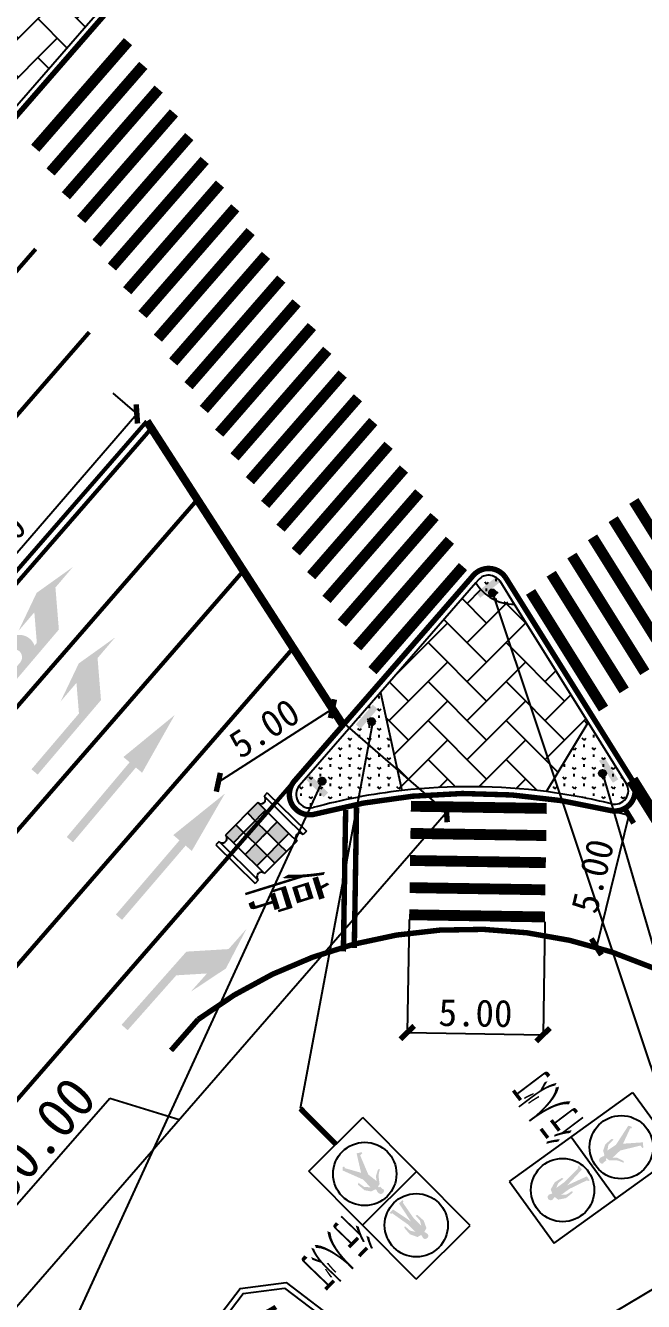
# Model space of a CAD drawing. Extents: x 529560 to 530007, y 3020699 to 3021211.
# Drawn here: x 529732.65 to 529755.4, y 3020873.53 to 3020920.55 of the extents above; entities that cross this region are included whole.
import ezdxf

# ---------------------------------------------------------------- set-up
doc = ezdxf.new("R2010")
doc.units = 0
doc.header["$LTSCALE"] = 0.5
doc.header["$PDMODE"] = 32
doc.linetypes.add('JTSS01', pattern=[6, 2, -4])
doc.linetypes.add('JTSS02', pattern=[2, 1, -1])
doc.layers.get('0').update_dxf_attribs({"linetype": 'CONTINUOUS'})
doc.layers.get('Defpoints').update_dxf_attribs({"linetype": 'CONTINUOUS'})
for name, color, linetype in [('@-交通信号', 7, 'CONTINUOUS'), ('@-交通标志', 7, 'CONTINUOUS'), ('@-设计标注', 7, 'CONTINUOUS'), ('@-隔离岛', 3, 'CONTINUOUS'), ('交通标志', 7, 'CONTINUOUS')]:
    doc.layers.add(name, color=color, linetype=linetype)
doc.layers.add('@-道路标线', color=7, linetype='CONTINUOUS', lineweight=0)
doc.styles.add('--黑体', font='simhei.ttf')
doc.styles.add('HT', font='rd.shx', dxfattribs={"bigfont": 'ht.shx'})
doc.styles.add('STYLE1', font='simhei.ttf', dxfattribs={"width": 0.8})
doc.styles.add('黑体', font='simhei.ttf')
doc.dimstyles.new('标志标注', dxfattribs={"dimtxt": 1, "dimasz": 0.5, "dimexe": 0, "dimexo": 0, "dimgap": 0.25, "dimtad": 1, "dimzin": 0, "dimdsep": 46, "dimtxsty": '--黑体', "dimblk": 'ARCHTICK', "dimcen": 0.09, "dimadec": 0, "dimazin": 0, "dimtfac": 1, "dimtix": 1, "dimtmove": 2, "dimatfit": 0, "dimfxl": 1, "dimtolj": 1, "dimtzin": 0, "dimarcsym": 0})
pattern_1 = [(90, (-9e-05, 2e-05), (-0.35920999999, 0.35921000001), [0.09525, -0.62317]), (44.999999998, (-9e-05, 2e-05), (-0.35921024483, 0.35921024485), [0.09525, -0.41275]), (134.999999998, (-9e-05, 2e-05), (-0.35921024485, -0.35921024483), [0.09525, -0.41275])]

# ---------------------------------------------------------------- blocks, each defined once
blk = doc.blocks.new('_ArchTick')
at = {"color": 0, "linetype": 'ByBlock', "const_width": 0.4}
blk.add_lwpolyline([(-0.5, -0.5), (0.5, 0.5)], dxfattribs=at)
blk = doc.blocks.new('*D24')
at = {"layer": '@-设计标注', "color": 0, "linetype": 'Continuous', "lineweight": -2, "transparency": 16777216}
for p, q in [((529746.767, 3020887.608), (529746.701, 3020883.443)), ((529751.767, 3020887.528), (529751.7, 3020883.363)), ((529746.701, 3020883.443), (529751.7, 3020883.363))]:
    blk.add_line(p, q, dxfattribs=at)
at = {"layer": 'Defpoints', "color": 0, "linetype": 'Continuous', "transparency": 16777216}
for p in [(529746.767, 3020887.608, 1475.285), (529751.767, 3020887.528, 1475.285), (529751.7, 3020883.363)]:
    blk.add_point(p, dxfattribs=at)
at = {"layer": '@-设计标注', "color": 0, "linetype": 'Continuous', "lineweight": -2, "transparency": 16777216, "xscale": 0.5, "yscale": 0.5, "zscale": 0.5}
for p, rotation in [((529746.701, 3020883.443), 179.0830440871337), ((529751.7, 3020883.363), 359.0830440871337)]:
    blk.add_blockref('_ArchTick', p, dxfattribs=dict(at, rotation=rotation))
at = {"layer": '@-设计标注', "color": 0, "linetype": 'Continuous', "transparency": 16777216, "insert": (529749.213, 3020884.158), "char_height": 1, "attachment_point": 5, "rotation": 359.083, "style": '--黑体'}
blk.add_mtext('\\A1;5.00', dxfattribs=at)
blk = doc.blocks.new('*D55')
at = {"layer": '@-设计标注', "color": 0, "linetype": 'Continuous', "lineweight": -2, "transparency": 16777216}
for p, q in [((529735.854, 3020907.007), (529736.744, 3020906.237)), ((529726.938, 3020894.886), (529736.744, 3020906.237)), ((529726.048, 3020895.656), (529726.938, 3020894.886))]:
    blk.add_line(p, q, dxfattribs=at)
at = {"layer": 'Defpoints', "color": 0, "linetype": 'Continuous', "transparency": 16777216}
for p in [(529735.854, 3020907.007, 1475.285), (529736.744, 3020906.237), (529726.048, 3020895.656, 1475.285)]:
    blk.add_point(p, dxfattribs=at)
at = {"layer": '@-设计标注', "color": 0, "linetype": 'Continuous', "lineweight": -2, "transparency": 16777216, "xscale": 0.5, "yscale": 0.5, "zscale": 0.5}
for p, rotation in [((529736.744, 3020906.237), 49.17648285618539), ((529726.938, 3020894.886), 229.1764828561854)]:
    blk.add_blockref('_ArchTick', p, dxfattribs=dict(at, rotation=rotation))
at = {"layer": '@-设计标注', "color": 0, "linetype": 'Continuous', "transparency": 16777216, "insert": (529731.27, 3020901.056), "char_height": 1, "attachment_point": 5, "rotation": 49.1765, "style": '--黑体'}
blk.add_mtext('\\A1;15.00', dxfattribs=at)
blk = doc.blocks.new('*D68')
at = {"layer": '@-设计标注', "color": 0, "linetype": 'Continuous', "lineweight": -2, "transparency": 16777216}
for p, q in [((529744.204, 3020894.973), (529748.147, 3020891.545)), ((529748.147, 3020891.545), (529728.464, 3020868.905)), ((529735.745, 3020881.017), (529732, 3020876.71)), ((529738.306, 3020880.225), (529735.745, 3020881.017)), ((529724.521, 3020872.333), (529728.464, 3020868.905))]:
    blk.add_line(p, q, dxfattribs=at)
at = {"layer": 'Defpoints', "color": 0, "linetype": 'Continuous', "transparency": 16777216}
for p in [(529744.204, 3020894.973), (529724.521, 3020872.333), (529728.464, 3020868.905)]:
    blk.add_point(p, dxfattribs=at)
at = {"layer": '@-设计标注', "color": 0, "linetype": 'Continuous', "lineweight": -2, "transparency": 16777216, "xscale": 0.5, "yscale": 0.5, "zscale": 0.5}
for p, rotation in [((529748.147, 3020891.545), 48.99575340867348), ((529728.464, 3020868.905), 228.9957534086735)]:
    blk.add_blockref('_ArchTick', p, dxfattribs=dict(at, rotation=rotation))
at = {"layer": '@-设计标注', "color": 0, "linetype": 'Continuous', "transparency": 16777216, "insert": (529733.111, 3020879.525), "char_height": 1.5, "attachment_point": 5, "rotation": 48.9958, "style": '--黑体'}
blk.add_mtext('\\A1;30.00', dxfattribs=at)
blk = doc.blocks.new('*D118')
at = {"layer": '@-设计标注', "color": 0, "linetype": 'Continuous', "lineweight": -2, "transparency": 16777216}
for p, q in [((529754.853, 3020891.458), (529753.662, 3020886.602)), ((529754.162, 3020891.628), (529754.853, 3020891.458)), ((529752.97, 3020886.772), (529753.662, 3020886.602))]:
    blk.add_line(p, q, dxfattribs=at)
at = {"layer": 'Defpoints', "color": 0, "linetype": 'Continuous', "transparency": 16777216}
for p in [(529754.162, 3020891.628), (529752.97, 3020886.772), (529753.662, 3020886.602)]:
    blk.add_point(p, dxfattribs=at)
at = {"layer": '@-设计标注', "color": 0, "linetype": 'Continuous', "lineweight": -2, "transparency": 16777216, "xscale": 0.5, "yscale": 0.5, "zscale": 0.5}
for p, rotation in [((529754.853, 3020891.458), 76.21205529741536), ((529753.662, 3020886.602), 256.2120552974154)]:
    blk.add_blockref('_ArchTick', p, dxfattribs=dict(at, rotation=rotation))
at = {"layer": '@-设计标注', "color": 0, "linetype": 'Continuous', "transparency": 16777216, "insert": (529753.524, 3020889.21), "char_height": 1, "attachment_point": 5, "rotation": 76.2121, "style": '--黑体'}
blk.add_mtext('\\A1;5.00', dxfattribs=at)
blk = doc.blocks.new('*D127')
at = {"layer": '@-设计标注', "color": 0, "linetype": 'Continuous', "lineweight": -2, "transparency": 16777216}
for p, q in [((529739.744, 3020892.664), (529743.945, 3020895.374)), ((529743.945, 3020895.374), (529743.945, 3020895.374)), ((529739.744, 3020892.664), (529739.744, 3020892.664))]:
    blk.add_line(p, q, dxfattribs=at)
at = {"layer": 'Defpoints', "color": 0, "linetype": 'Continuous', "transparency": 16777216}
for p in [(529743.945, 3020895.374), (529743.945, 3020895.374), (529739.744, 3020892.664)]:
    blk.add_point(p, dxfattribs=at)
at = {"layer": '@-设计标注', "color": 0, "linetype": 'Continuous', "lineweight": -2, "transparency": 16777216, "xscale": 0.5, "yscale": 0.5, "zscale": 0.5}
for p, rotation in [((529743.945, 3020895.374), 32.82701476741076), ((529739.744, 3020892.664), 212.8270147674108)]:
    blk.add_blockref('_ArchTick', p, dxfattribs=dict(at, rotation=rotation))
at = {"layer": '@-设计标注', "color": 0, "linetype": 'Continuous', "transparency": 16777216, "insert": (529741.435, 3020894.654), "char_height": 1, "attachment_point": 5, "rotation": 32.827, "style": '--黑体'}
blk.add_mtext('\\A1;5.00', dxfattribs=at)
blk = doc.blocks.new('A$C3C3D2F93')
at = {"layer": '@-交通信号', "linetype": 'ByBlock', "lineweight": -3}
for points in [[(0.637, 0.384, 1), (0.372, 0.384, 1)], [(0.956, 0), (0.961, 0.236), (0.005, 0.257), (0, 0.022)]]:
    blk.add_hatch(color=14, dxfattribs=at).paths.add_polyline_path(points)
at = {"layer": '@-交通信号', "color": 14}
blk.add_circle((0.504, 0.384), 0.132, dxfattribs=at)
blk = doc.blocks.new('A$C20262908')
at = {"layer": '@-交通信号'}
h = blk.add_hatch(color=256, dxfattribs=at)
h.paths.add_polyline_path([(1.601, 6.21), (1.706, 6.036), (1.722, 5.788), (1.783, 5.821), (1.804, 6.13), (1.677, 6.402), (1.523, 6.443), (1.539, 6.504), (1.559, 6.569), (1.543, 6.63), (1.502, 6.668), (1.445, 6.684), (1.388, 6.668), (1.347, 6.63), (1.331, 6.569), (1.351, 6.504), (1.367, 6.443), (1.213, 6.402), (1.087, 6.13), (1.107, 5.821), (1.168, 5.788), (1.184, 6.036), (1.29, 6.21), (1.29, 5.821), (1.168, 5.121), (1.123, 5.111), (1.111, 5.044), (1.29, 5.044), (1.445, 5.821), (1.601, 5.044), (1.779, 5.044), (1.767, 5.111), (1.722, 5.121), (1.601, 5.821)])
h.paths.add_polyline_path([(1.341, 3.49), (1.054, 2.775), (0.944, 2.773), (0.925, 2.741), (1.096, 2.633), (1.484, 3.257), (1.792, 2.709), (1.763, 2.677), (1.767, 2.651), (1.81, 2.633), (1.908, 2.713), (1.604, 3.493), (1.618, 3.874), (1.771, 3.714), (1.81, 3.45), (1.876, 3.49), (1.847, 3.801), (1.705, 4.004), (1.535, 4.062), (1.528, 4.106, 0.207228), (1.537, 4.304, 0.071106), (1.522, 4.326, 0.097589), (1.506, 4.338, 0.022233), (1.487, 4.346, 0.040799), (1.476, 4.348, 0.045979), (1.448, 4.351, 0.036358), (1.412, 4.348, 0.028309), (1.393, 4.345, 0.024691), (1.371, 4.338, 0.079385), (1.346, 4.324, 0.12435), (1.335, 4.309, 0.081145), (1.33, 4.289, 0.069556), (1.332, 4.266, 0.00473), (1.334, 4.256, 0.009011), (1.335, 4.251, 0.057142), (1.341, 4.235, -0.068241), (1.346, 4.222, -0.124353), (1.345, 4.202, 0.089456), (1.342, 4.175, 0.014819), (1.344, 4.155, -0.022419), (1.346, 4.134, 0.042847), (1.346, 4.124, 0.182875), (1.348, 4.118, 0.101619), (1.357, 4.113, 0.029922), (1.401, 4.103), (1.401, 4.058), (1.292, 4.033), (1.222, 3.94), (1.111, 3.794), (1.071, 3.758), (0.896, 3.648), (0.949, 3.608), (1.139, 3.707), (1.186, 3.732), (1.292, 3.875)])
for p, q in [((0, 7.463), (0, 1.854)), ((2.805, 7.463), (0, 7.463)), ((2.805, 7.463), (2.805, 1.854)), ((2.805, 4.659), (0, 4.659)), ((2.805, 1.854), (0, 1.854))]:
    blk.add_line(p, q, dxfattribs=at)
at = {"layer": '@-交通信号', "const_width": 0.2, "flags": 128}
blk.add_lwpolyline([(1.402, 1.854), (1.402, 0)], dxfattribs=at)
at = {"layer": '@-交通信号', "color": 1}
blk.add_circle((1.402, 6.061), 1.166, dxfattribs=at)
at = {"layer": '@-交通信号', "color": 3}
blk.add_circle((1.418, 3.384), 1.166, dxfattribs=at)
blk = doc.blocks.new('人行灯')
at = {"layer": '@-交通信号', "rotation": 335.5426217795846}
blk.add_blockref('A$C20262908', (502933.847, 73806.932), dxfattribs=at)
at = {"layer": '@-交通信号', "style": 'HT', "width": 0.6}
blk.add_text('行人灯', height=1.5, rotation=336.8117, dxfattribs=at).set_placement((502938.13, 73809.252))
blk = doc.blocks.new('A$C348E0356')
at = {"layer": '交通标志', "lineweight": 15}
h = blk.add_hatch(color=1, dxfattribs=at)
h.paths.add_polyline_path([(3.003, 1.582), (2.699, 2.053), (2.346, 1.825), (2.65, 1.354)])
h.paths.add_polyline_path([(1.7, 2.828), (2.004, 2.356), (2.357, 2.584), (2.053, 3.056)])
h.paths.add_polyline_path([(2.004, 2.356), (1.473, 2.014), (1.815, 1.484), (2.346, 1.825), (2.213, 2.032)])
h.paths.add_polyline_path([(2.119, 1.012), (1.815, 1.484), (1.285, 1.142), (1.588, 0.67)])
h.paths.add_polyline_path([(1.169, 2.486), (0.639, 2.144), (0.943, 1.672), (1.473, 2.014)])
h.paths.add_polyline_path([(0.943, 1.672), (0.589, 1.444), (0.931, 0.914), (1.285, 1.142), (1.152, 1.348)])
at = {"layer": '交通标志', "lineweight": 25}
for p, q in [((1.769, 3.498), (0, 2.358)), ((1.864, 3.35), (1.769, 3.498)), ((1.864, 3.35), (0.095, 2.211)), ((2.053, 3.056), (1.7, 2.828)), ((2.357, 2.584), (2.053, 3.056)), ((1.169, 2.486), (0.639, 2.144)), ((1.7, 2.828), (1.169, 2.486)), ((1.473, 2.014), (1.169, 2.486)), ((2.004, 2.356), (1.7, 2.828)), ((2.357, 2.584), (2.004, 2.356)), ((2.699, 2.053), (2.357, 2.584)), ((0.095, 2.211), (0, 2.358)), ((0.639, 2.144), (0.285, 1.916)), ((0.943, 1.672), (0.639, 2.144)), ((1.473, 2.014), (0.943, 1.672)), ((2.004, 2.356), (1.473, 2.014)), ((1.815, 1.484), (1.473, 2.014)), ((2.346, 1.825), (2.004, 2.356)), ((2.65, 1.354), (2.213, 2.032)), ((2.699, 2.053), (2.346, 1.825)), ((3.003, 1.582), (2.566, 2.26)), ((0.589, 1.444), (0.285, 1.916)), ((0.943, 1.672), (0.589, 1.444)), ((1.285, 1.142), (0.943, 1.672)), ((1.815, 1.484), (1.285, 1.142)), ((2.119, 1.012), (1.682, 1.69)), ((2.346, 1.825), (1.815, 1.484)), ((3.003, 1.582), (2.65, 1.354)), ((0.931, 0.914), (0.589, 1.444)), ((1.235, 0.442), (0.798, 1.12)), ((1.285, 1.142), (0.931, 0.914)), ((1.588, 0.67), (1.152, 1.348)), ((3.193, 1.287), (1.425, 0.147)), ((3.288, 1.14), (1.52, 0)), ((2.119, 1.012), (1.588, 0.67)), ((2.65, 1.354), (2.119, 1.012)), ((3.288, 1.14), (3.193, 1.287)), ((1.588, 0.67), (1.235, 0.442)), ((1.52, 0), (1.425, 0.147))]:
    blk.add_line(p, q, dxfattribs=at)
for centre, major_axis, start_param, end_param in [((1.959, 3.203), (0.013, 0.175), 0.648166, 3.789759), ((0.19, 2.063), (-0.175, 0.013), 2.218962, 5.360555), ((3.098, 1.434), (-0.175, 0.013), -0.92263, 2.218962), ((1.33, 0.295), (0.013, 0.175), 3.789759, 6.931351)]:
    blk.add_ellipse(centre, major_axis=major_axis, ratio=1, start_param=start_param, end_param=end_param, dxfattribs=at)
blk = doc.blocks.new('A$C174B43BA')
at = {"layer": '交通标志', "linetype": 'ByBlock', "lineweight": -3}
for points in [[(0.637, 0.384, 1), (0.372, 0.384, 1)], [(0.956, 0), (0.961, 0.236), (0.005, 0.257), (0, 0.022)]]:
    blk.add_hatch(color=14, dxfattribs=at).paths.add_polyline_path(points)
at = {"layer": '交通标志', "color": 14}
blk.add_circle((0.504, 0.384), 0.132, dxfattribs=at)
blk = doc.blocks.new('A$C4F5065A2')
at = {"layer": '@-交通标志', "color": 1}
for points in [[(57.9, 197.6), (139.7, 197.6), (197.6, 139.7), (197.6, 57.9), (139.7, 0), (57.9, 0), (0, 57.9), (0, 139.7)], [(61.8, 188.1), (135.8, 188.1), (188.1, 135.8), (188.1, 61.8), (135.8, 9.5), (61.8, 9.5), (9.5, 61.8), (9.5, 135.8)]]:
    blk.add_lwpolyline(points, close=True, dxfattribs=at)
at = {"layer": '@-交通标志', "color": 7, "style": '黑体'}
blk.add_text('停', height=87.2, dxfattribs=at).set_placement((34.4, 53.7))
blk = doc.blocks.new('A$C13FF20AF')
at = {"layer": '交通标志', "color": 5}
for p, q in [((0, 7.8), (7.8, 15.59)), ((7.8, 15.59), (15.59, 7.79)), ((7.79, 0), (0, 7.8)), ((15.59, 7.79), (7.79, 0))]:
    blk.add_line(p, q, dxfattribs=at)
at = {"layer": '交通标志', "color": 7}
for p, q in [((0.98, 8.39), (7.22, 14.62)), ((1.17, 8.19), (7.41, 14.42)), ((8.19, 14.42), (14.42, 8.18)), ((8.39, 14.62), (14.62, 8.37)), ((7.31, 13.16), (6.28, 12.04)), ((6.28, 12.04), (6.28, 11.09)), ((6.28, 11.09), (6.97, 11.84)), ((6.97, 11.84), (6.96, 3.41)), ((8.35, 12.04), (7.31, 13.16)), ((7.65, 7.16), (7.65, 11.84)), ((7.65, 11.84), (8.35, 11.09)), ((8.35, 11.09), (8.35, 12.04)), ((9.69, 10.17), (9.02, 9.5)), ((11.21, 10.23), (9.69, 10.17)), ((11.15, 8.71), (11.21, 10.23)), ((0.92, 8.33), (0.98, 8.39)), ((10.03, 9.54), (7.65, 7.16)), ((8.46, 7), (10.52, 9.06)), ((9.02, 9.5), (10.03, 9.54)), ((10.52, 9.06), (10.48, 8.04)), ((10.48, 8.04), (11.15, 8.71)), ((7.21, 0.97), (0.97, 7.22)), ((1.13, 8.15), (1.17, 8.19)), ((7.4, 1.17), (1.17, 7.41)), ((14.42, 7.4), (8.18, 1.17)), ((8.36, 6.9), (8.46, 7)), ((14.62, 7.2), (8.37, 0.97)), ((14.44, 7.42), (14.42, 7.4)), ((14.65, 7.23), (14.62, 7.2)), ((7.65, 3.41), (7.65, 5.05)), ((6.96, 3.41), (7.65, 3.41)), ((7.27, 0.92), (7.21, 0.97)), ((7.44, 1.13), (7.4, 1.17))]:
    blk.add_line(p, q, dxfattribs=at)
for points in [[(7.22, 14.62), (7.28, 14.68), (7.35, 14.72), (7.42, 14.77), (7.49, 14.8), (7.57, 14.83), (7.65, 14.85), (7.72, 14.86), (7.8, 14.86), (7.88, 14.86), (7.96, 14.84), (8.04, 14.83), (8.11, 14.8), (8.19, 14.77), (8.26, 14.72), (8.33, 14.67)], [(7.41, 14.42), (7.45, 14.46), (7.5, 14.49), (7.55, 14.52), (7.6, 14.54), (7.65, 14.56), (7.7, 14.57), (7.75, 14.58), (7.8, 14.58), (7.86, 14.58), (7.91, 14.57), (7.96, 14.56), (8.01, 14.54), (8.06, 14.52), (8.11, 14.49), (8.15, 14.46), (8.19, 14.42)], [(0.97, 7.22), (0.92, 7.28), (0.87, 7.35), (0.83, 7.42), (0.79, 7.49), (0.77, 7.57), (0.75, 7.65), (0.74, 7.72), (0.73, 7.8), (0.74, 7.88), (0.75, 7.96), (0.77, 8.04), (0.79, 8.11), (0.83, 8.19), (0.87, 8.26), (0.92, 8.33)], [(1.17, 7.41), (1.13, 7.45), (1.1, 7.5), (1.07, 7.55), (1.05, 7.6), (1.03, 7.65), (1.02, 7.7), (1.01, 7.75), (1.01, 7.8), (1.01, 7.86), (1.02, 7.91), (1.03, 7.96), (1.05, 8.01), (1.07, 8.06), (1.1, 8.11), (1.13, 8.15)], [(7.65, 5.05), (7.65, 5.19), (7.66, 5.32), (7.68, 5.46), (7.7, 5.59), (7.73, 5.73), (7.77, 5.85), (7.81, 5.98), (7.86, 6.11), (7.91, 6.23), (7.97, 6.35), (8.04, 6.47), (8.11, 6.58), (8.19, 6.69), (8.27, 6.8), (8.36, 6.9)], [(14.42, 8.18), (14.44, 8.16), (14.46, 8.14), (14.48, 8.12), (14.49, 8.1), (14.51, 8.07), (14.52, 8.05), (14.53, 8.03), (14.54, 8), (14.55, 7.98), (14.56, 7.95), (14.57, 7.92), (14.57, 7.9), (14.58, 7.87), (14.58, 7.84), (14.58, 7.82), (14.58, 7.79), (14.58, 7.76), (14.58, 7.73), (14.58, 7.71), (14.57, 7.68), (14.57, 7.65), (14.56, 7.63), (14.55, 7.6), (14.54, 7.58), (14.53, 7.55), (14.52, 7.53), (14.51, 7.51), (14.49, 7.48), (14.48, 7.46), (14.46, 7.44), (14.44, 7.42)], [(14.62, 8.37), (14.65, 8.34), (14.67, 8.31), (14.7, 8.28), (14.72, 8.25), (14.74, 8.21), (14.76, 8.18), (14.78, 8.14), (14.8, 8.11), (14.81, 8.07), (14.82, 8.03), (14.84, 7.99), (14.84, 7.95), (14.85, 7.91), (14.86, 7.87), (14.86, 7.83), (14.86, 7.79), (14.86, 7.75), (14.86, 7.71), (14.85, 7.67), (14.84, 7.63), (14.84, 7.59), (14.82, 7.55), (14.81, 7.51), (14.8, 7.47), (14.78, 7.44), (14.76, 7.4), (14.74, 7.36), (14.72, 7.33), (14.7, 7.3), (14.67, 7.26), (14.65, 7.23)], [(8.37, 0.97), (8.31, 0.92), (8.24, 0.87), (8.17, 0.83), (8.1, 0.79), (8.03, 0.77), (7.95, 0.75), (7.87, 0.74), (7.79, 0.73), (7.71, 0.74), (7.63, 0.75), (7.55, 0.77), (7.48, 0.79), (7.41, 0.83), (7.34, 0.87), (7.27, 0.92)], [(8.18, 1.17), (8.14, 1.13), (8.09, 1.1), (8.05, 1.07), (8, 1.05), (7.95, 1.03), (7.89, 1.02), (7.84, 1.01), (7.79, 1.01), (7.74, 1.01), (7.68, 1.02), (7.63, 1.03), (7.58, 1.05), (7.53, 1.07), (7.49, 1.1), (7.44, 1.13)]]:
    blk.add_spline(points, degree=3, dxfattribs=at)
blk = doc.blocks.new('A$C291B26D4')
at = {"layer": '交通标志'}
blk.add_line((0.24, 0.205), (5.584, 0.269), dxfattribs=at)
for name, p, xscale, yscale, zscale, rotation in [('A$C4F5065A2', (3.501, 4.646), 0.0207999998472934, 0.0208000000566244, 0.0208, 4.070968802407461), ('A$C13FF20AF', (3.4, 0.243), 0.2804062249635773, 0.2804062250068, 0.2804062247775562, 0.6801314453254345)]:
    blk.add_blockref(name, p, dxfattribs=dict(at, xscale=xscale, yscale=yscale, zscale=zscale, rotation=rotation))
at = {"layer": '交通标志', "color": 0, "style": '黑体', "width": 0.8}
blk.add_text('单柱', height=1.5, rotation=1.5884, dxfattribs=at).set_placement((0.122, 0.343))
blk = doc.blocks.new('A$C1A410BDF')
blk.add_blockref('A$C291B26D4', (0, 0))

msp = doc.modelspace()

# ---------------------------------------------------------------- hatches: boundary and pattern name
at = {"layer": '@-道路标线', "linetype": 'Continuous'}
for points in [[(529731.234, 3020895.416), (529731.348, 3020895.319), (529733.873, 3020898.291), (529733.747, 3020899.841), (529734.395, 3020900.603), (529733.054, 3020899.643), (529732.387, 3020898.241), (529732.97, 3020898.927), (529733.062, 3020897.799), (529732.977, 3020897.7, 0.57735), (529731.955, 3020897.886), (529731.599, 3020897.467), (529731.37, 3020897.662), (529730.548, 3020895.999), (529732.056, 3020897.079), (529731.828, 3020897.273), (529731.989, 3020897.464, -1), (529732.447, 3020897.075), (529731.119, 3020895.513)], [(529734.277, 3020890.55), (529734.392, 3020890.454), (529736.709, 3020893.209), (529736.938, 3020893.016), (529738.138, 3020895.143), (529736.249, 3020893.595), (529736.479, 3020893.402), (529734.163, 3020890.647)], [(529736.085, 3020887.693), (529736.199, 3020887.595), (529738.54, 3020890.33), (529738.768, 3020890.135), (529739.988, 3020892.25), (529738.085, 3020890.72), (529738.313, 3020890.525), (529735.971, 3020887.79)], [(529736.294, 3020883.629), (529736.406, 3020883.529), (529738.196, 3020885.551), (529739.326, 3020885.619), (529738.729, 3020884.946), (529740.023, 3020885.803), (529740.784, 3020887.267), (529740.121, 3020886.518), (529738.568, 3020886.424), (529736.182, 3020883.728)]]:
    msp.add_hatch(color=7, dxfattribs=at).paths.add_polyline_path(points)
at = {"layer": '@-道路标线', "linetype": 'Continuous', "extrusion": (1e-16, -1e-16, -1)}
msp.add_hatch(color=7, dxfattribs=at).paths.add_polyline_path([(-529732.979, 3020893.045), (-529732.864, 3020893.142), (-529734.613, 3020895.199), (-529734.521, 3020896.327), (-529733.938, 3020895.641), (-529734.605, 3020897.043), (-529735.946, 3020898.003), (-529735.298, 3020897.241), (-529735.424, 3020895.691), (-529733.093, 3020892.947)])
at = {"layer": '@-隔离岛', "linetype": 'Continuous'}
h = msp.add_hatch(dxfattribs=at)
h.set_pattern_fill('AR-HBONE', color=30, scale=0.01, angle=-2e-09, style=0)
h.paths.add_polyline_path([(529736.48, 3020925.301), (529733.479, 3020929.459), (529731.49, 3020927.144, -0.062066), (529731.205, 3020917.73, 0.752392), (529732.077, 3020917.325), (529735.596, 3020921.373, -0.275849)])
h = msp.add_hatch(dxfattribs=at)
h.set_pattern_fill('GRASS', color=256, scale=0.02, style=0)
h.set_pattern_definition(pattern_1)
edge = h.paths.add_edge_path()
edge.add_line((529750.104, 3020900.083), (529750.642, 3020899.223))
edge.add_arc((529750.639, 3020900.883), 1.661, 211.6412, 270.1078)
edge.add_arc((529749.696, 3020899.793), 0.5, 34.2713, 138.9958)
edge.add_line((529749.319, 3020900.121), (529749.225, 3020900.012))
h = msp.add_hatch(dxfattribs=at)
h.set_pattern_fill('AR-HBONE', color=30, scale=0.01, angle=-2e-09, style=0)
h.paths.add_polyline_path([(529753.359, 3020894.872), (529750.642, 3020899.223, -0.260791), (529749.225, 3020900.012), (529745.715, 3020895.976), (529746.504, 3020892.36, -0.060886), (529751.825, 3020892.319)])
h = msp.add_hatch(dxfattribs=at)
h.set_pattern_fill('GRASS', color=256, scale=0.02, style=0)
h.set_pattern_definition(pattern_1)
edge = h.paths.add_edge_path()
edge.add_line((529745.715, 3020895.976), (529742.732, 3020892.544))
edge.add_line((529745.715, 3020895.976), (529746.504, 3020892.36))
edge.add_arc((529748.995, 3020870.575), 21.928, 96.5224, 105.2149)
edge.add_arc((529743.109, 3020892.216), 0.5, 138.9946, 285.2149)
h = msp.add_hatch(dxfattribs=at)
h.set_pattern_fill('GRASS', color=256, scale=0.02, style=0)
h.set_pattern_definition(pattern_1)
edge = h.paths.add_edge_path()
edge.add_line((529751.825, 3020892.319), (529753.359, 3020894.872))
edge.add_arc((529748.995, 3020870.575), 21.928, 76.2121, 82.5856)
edge.add_line((529753.359, 3020894.872), (529754.764, 3020892.621))
edge.add_arc((529754.34, 3020892.356), 0.5, 256.2121, 391.9849)

# ---------------------------------------------------------------- linework, layer by layer
at = {"layer": '@-交通信号', "linetype": 'Continuous'}
for p, q in [((529749.841, 3020899.64), (529757.957, 3020875.306)), ((529745.434, 3020894.9, -1475.285), (529742.763, 3020880.644)), ((529753.897, 3020892.947), (529757.333, 3020881.187))]:
    msp.add_line(p, q, dxfattribs=at)
at = {"layer": '@-交通信号'}
msp.add_line((529757.575, 3020875.077), (529745.888, 3020868.114), dxfattribs=at)
at = {"layer": '@-交通标志'}
msp.add_line((529743.564, 3020892.707, 1475.285), (529733.4, 3020870.539), dxfattribs=at)
at = {"layer": '@-道路标线', "color": 7, "linetype": 'Continuous', "elevation": 1475.285, "flags": 128}
for points, const_width in [([(529732.265, 3020917.161), (529737.311, 3020922.964)], 0.2), ([(529738.973, 3020903.081), (529717.527, 3020878.414)], 0.15), ([(529740.667, 3020900.457), (529719.791, 3020876.445)], 0.15), ([(529749.13, 3020900.285), (529742.543, 3020892.708)], 0.2), ([(529750.316, 3020900.215), (529754.976, 3020892.753)], 0.2), ([(529742.501, 3020897.613), (529722.243, 3020874.313)], 0.15), ([(529742.543, 3020892.708), (529724.696, 3020872.181)], 0.15), ([(529744.833, 3020891.737), (529744.75, 3020886.555)], 0.2), ([(529744.432, 3020891.645), (529744.348, 3020886.43)], 0.2)]:
    msp.add_lwpolyline(points, dxfattribs=dict(at, const_width=const_width))
at = {"layer": '@-道路标线', "color": 7, "linetype": 'Continuous', "const_width": 0.4, "elevation": 1475.285}
for points in [[(529736.418, 3020919.956), (529733.002, 3020916.027)], [(529736.982, 3020919.081), (529733.566, 3020915.152)], [(529737.547, 3020918.206), (529734.131, 3020914.277)], [(529738.111, 3020917.331), (529734.695, 3020913.402)], [(529738.675, 3020916.456), (529735.26, 3020912.527)], [(529739.24, 3020915.581), (529735.824, 3020911.652)], [(529739.804, 3020914.706), (529736.389, 3020910.777)], [(529740.369, 3020913.831), (529736.953, 3020909.902)], [(529740.933, 3020912.956), (529737.517, 3020909.027)], [(529741.498, 3020912.081), (529738.082, 3020908.153)], [(529742.062, 3020911.206), (529738.646, 3020907.278)], [(529742.626, 3020910.331), (529739.211, 3020906.403)], [(529743.191, 3020909.457), (529739.775, 3020905.528)], [(529743.755, 3020908.582), (529740.34, 3020904.653)], [(529744.32, 3020907.707), (529740.904, 3020903.778)], [(529744.884, 3020906.832), (529741.468, 3020902.903)], [(529745.449, 3020905.957), (529742.033, 3020902.028)], [(529746.013, 3020905.082), (529742.597, 3020901.153)], [(529746.577, 3020904.207), (529743.162, 3020900.278)], [(529747.142, 3020903.332), (529743.726, 3020899.403)], [(529755.043, 3020903.031), (529757.727, 3020898.732)], [(529747.706, 3020902.457), (529744.291, 3020898.528)], [(529754.282, 3020902.36), (529756.967, 3020898.061)], [(529748.271, 3020901.582), (529744.855, 3020897.654)], [(529753.522, 3020901.69), (529756.207, 3020897.391)], [(529748.753, 3020900.613), (529745.419, 3020896.779)], [(529752.762, 3020901.019), (529755.446, 3020896.721)], [(529752.001, 3020900.349), (529754.686, 3020896.05)], [(529751.241, 3020899.679), (529753.926, 3020895.38)]]:
    msp.add_lwpolyline(points, dxfattribs=at)
at = {"layer": '@-道路标线', "color": 7, "linetype": 'JTSS01', "ltscale": 2, "const_width": 0.15, "elevation": 1475.285, "flags": 128}
for points in [[(529627.314, 3020790.73), (529733.019, 3020912.312)], [(529629.89, 3020788.36), (529734.994, 3020909.25)]]:
    msp.add_lwpolyline(points, dxfattribs=at)
at = {"layer": '@-道路标线', "color": 30, "linetype": 'Continuous', "ltscale": 0.08, "const_width": 0.15, "elevation": 1475.285, "flags": 128}
msp.add_lwpolyline([(529701.914, 3020865.486), (529737.111, 3020905.969)], dxfattribs=at)
at = {"layer": '@-道路标线', "color": 7, "linetype": 'Continuous', "flags": 128}
for points, const_width in [([(529744.335, 3020894.77), (529737.111, 3020905.969)], 0.3), ([(529738.002, 3020882.782), (529739.002, 3020883.927)], 0.2)]:
    msp.add_lwpolyline(points, dxfattribs=dict(at, const_width=const_width))
at = {"layer": '@-道路标线', "color": 30, "linetype": 'JTSS02', "ltscale": 4.5, "const_width": 0.15, "elevation": 1475.285, "flags": 128}
msp.add_lwpolyline([(529737.28, 3020905.706), (529727.468, 3020894.421)], dxfattribs=at)
at = {"layer": '@-道路标线', "color": 7, "linetype": 'Continuous', "const_width": 0.2, "elevation": 1475.285, "flags": 128}
msp.add_lwpolyline([(529750.316, 3020900.215, 0.491652), (529749.13, 3020900.285)], format="xyb", dxfattribs=at)
at = {"layer": '@-道路标线', "color": 7, "linetype": 'Continuous', "const_width": 0.2, "flags": 128}
for points in [[(529742.543, 3020892.708, 0.74145), (529743.306, 3020891.493)], [(529754.162, 3020891.628, 0.673067), (529754.976, 3020892.753)], [(529754.162, 3020891.628, 0.127228), (529743.306, 3020891.493)], [(529762.955, 3020879.7, 0.432954), (529739.002, 3020883.927)]]:
    msp.add_lwpolyline(points, format="xyb", dxfattribs=at)
at = {"layer": '@-道路标线', "color": 7, "linetype": 'JTSS02', "ltscale": 3, "const_width": 0.45, "elevation": 1475.285, "flags": 128}
msp.add_lwpolyline([(529754.976, 3020892.753), (529762.431, 3020880.816)], dxfattribs=at)
at = {"layer": '@-道路标线', "color": 7, "linetype": 'Continuous', "const_width": 0.4}
for points in [[(529746.834, 3020891.781), (529751.834, 3020891.701)], [(529746.818, 3020890.781), (529751.818, 3020890.701)], [(529746.802, 3020889.782), (529751.802, 3020889.702)], [(529746.786, 3020888.782), (529751.786, 3020888.702)], [(529746.77, 3020887.782), (529751.77, 3020887.702)]]:
    msp.add_lwpolyline(points, dxfattribs=at)
at = {"layer": '@-隔离岛', "linetype": 'Continuous', "elevation": 1475.285, "flags": 128}
for points in [[(529732.077, 3020917.325), (529737.122, 3020923.128)], [(529749.225, 3020900.012), (529745.715, 3020895.976)], [(529749.319, 3020900.121), (529749.225, 3020900.012)], [(529750.104, 3020900.083), (529750.642, 3020899.223)], [(529750.642, 3020899.223), (529750.782, 3020898.998)], [(529750.642, 3020899.223), (529753.359, 3020894.872)], [(529745.715, 3020895.976), (529742.732, 3020892.544)], [(529745.715, 3020895.976), (529746.504, 3020892.36)], [(529753.359, 3020894.872), (529754.764, 3020892.621)]]:
    msp.add_lwpolyline(points, dxfattribs=at)
for points in [[(529750.109, 3020900.074, 0.491652), (529749.319, 3020900.121)], [(529749.225, 3020900.012, 0.260791), (529750.642, 3020899.223)]]:
    msp.add_lwpolyline(points, format="xyb", dxfattribs=at)
at = {"layer": '@-隔离岛', "linetype": 'Continuous', "flags": 128}
msp.add_lwpolyline([(529751.825, 3020892.319), (529753.359, 3020894.872)], dxfattribs=at)
for points in [[(529742.732, 3020892.544, 0.74145), (529743.24, 3020891.734)], [(529746.504, 3020892.36, 0.037946), (529743.24, 3020891.734)], [(529751.825, 3020892.319, 0.060883), (529746.505, 3020892.36)], [(529754.221, 3020891.87, 0.027817), (529751.825, 3020892.319, 0.025055)], [(529754.221, 3020891.87, 0.673067), (529754.764, 3020892.621)]]:
    msp.add_lwpolyline(points, format="xyb", dxfattribs=at)

# ---------------------------------------------------------------- block references
at = {"layer": '@-交通信号'}
for name, p, rotation in [('A$C3C3D2F93', (529749.979, 3020900.258), 219.5133179641787), ('A$C3C3D2F93', (529745.414, 3020895.534, -1475.285), 230.513317965465), ('A$C3C3D2F93', (529754.488, 3020892.785), 123.5369353583382), ('人行灯', (1003164.063, 2835740.201), 150.2917772800773), ('人行灯', (638974.335, 3517327.6), 249.2424887548152)]:
    msp.add_blockref(name, p, dxfattribs=dict(at, rotation=rotation))
at = {"layer": '@-交通标志'}
for name, p, rotation in [('A$C174B43BA', (529742.934, 3020892.777, 1475.285), 316.2946080206019), ('A$C1A410BDF', (529733.084, 3020870.545), 318.4746636828414)]:
    msp.add_blockref(name, p, dxfattribs=dict(at, rotation=rotation))
at = {"layer": '@-交通标志', "lineweight": 0, "ltscale": 0.5, "xscale": 0.9599999997129488, "yscale": 0.9600000000946608, "zscale": 0.9600000000000364, "rotation": 102.6067549045458}
msp.add_blockref('A$C348E0356', (529743.304, 3020889.434), dxfattribs=at)

# ---------------------------------------------------------------- texts
at = {"layer": '@-道路标线', "color": 7, "ltscale": 10, "style": 'STYLE1', "width": 0.4}
msp.add_text('停', height=2.43, rotation=287.3178, dxfattribs=at).set_placement((529740.911, 3020888.867))

# ---------------------------------------------------------------- dimensions: what is measured, and where the dimension line sits
at = {"layer": '@-设计标注', "linetype": 'Continuous'}
for p1, p2, distance, picture, middle in [((529726.048, 3020895.656, 1475.285), (529735.854, 3020907.007, 1475.285), -1.177, '*D55', (529731.27, 3020901.056)), ((529739.744, 3020892.664), (529743.945, 3020895.374), 0, '*D127', (529741.435, 3020894.654)), ((529754.162, 3020891.628), (529752.97, 3020886.772), 0.712, '*D118', (529753.524, 3020889.21)), ((529746.767, 3020887.608, 1475.285), (529751.767, 3020887.528, 1475.285), -4.166, '*D24', (529749.213, 3020884.158))]:
    dim = msp.add_aligned_dim(p1=p1, p2=p2, distance=distance, dimstyle='标志标注', override={"dimtmove": 1}, dxfattribs=at)
    dim.commit()
    dim.dimension.update_dxf_attribs({"geometry": picture, "text_midpoint": middle})
dim = msp.add_linear_dim(base=(529728.464, 3020868.905), p1=(529744.204, 3020894.973), p2=(529724.521, 3020872.333), angle=228.9958, dimstyle='标志标注', override={"dimtxt": 1.5, "dimtmove": 1}, dxfattribs=at)
dim.commit()
dim.dimension.update_dxf_attribs({"geometry": '*D68', "text_midpoint": (529735.581, 3020880.829), "dimtype": 161})

doc.saveas('drawing.dxf')
